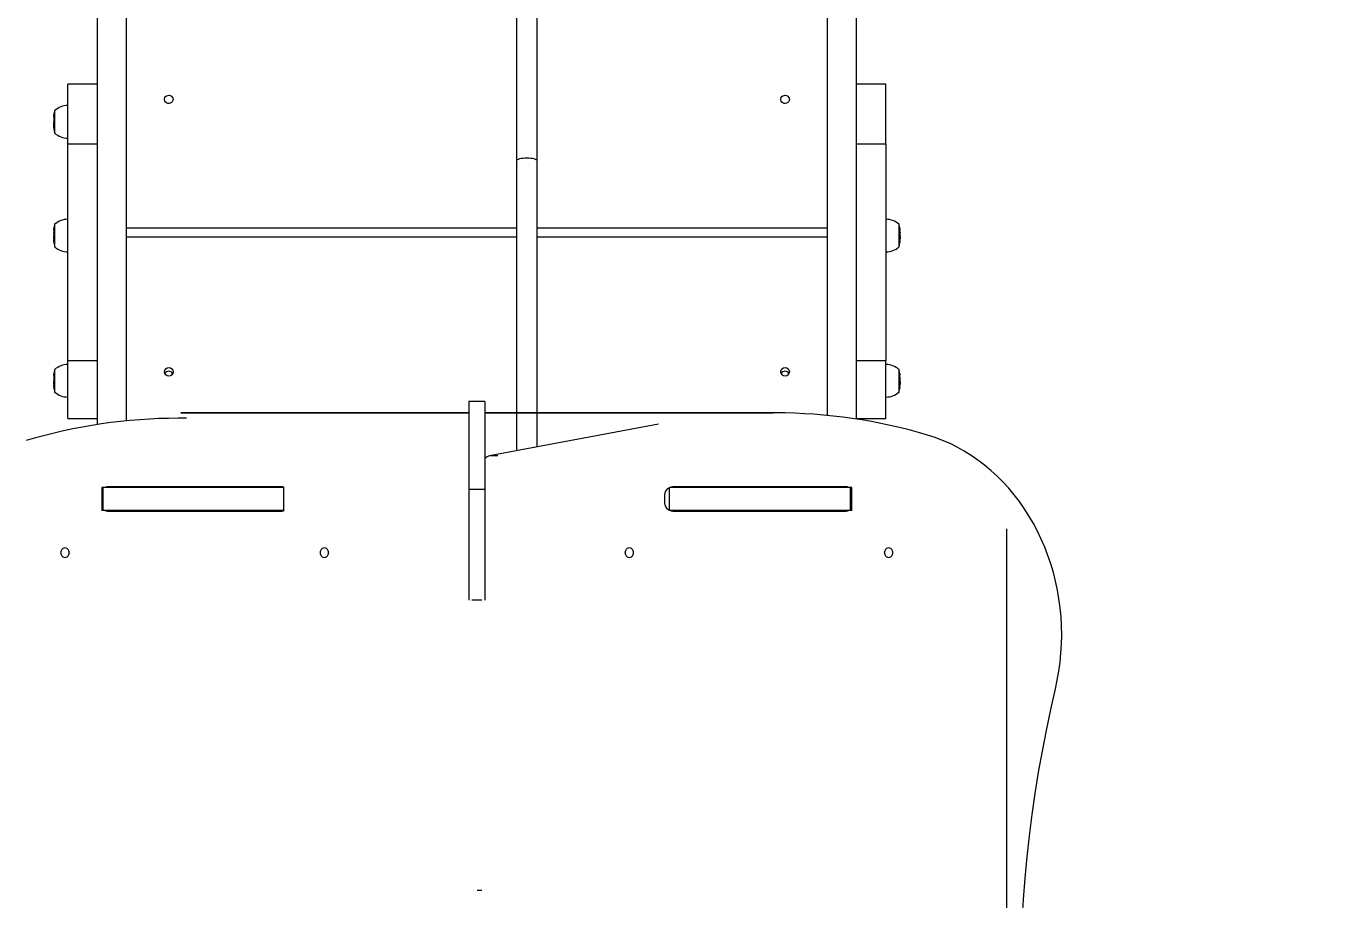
# Model space of a CAD drawing. Header units: millimetres. Extents: x -5010 to 6597, y -5069 to 5109.
# Drawn here: x 2486 to 3688, y 126 to 931 of the extents above; entities that cross this region are included whole.
import ezdxf

# ---------------------------------------------------------------- set-up
doc = ezdxf.new("R2010")
doc.units = ezdxf.units.MM
for name, color, linetype in [('DIKOM_ОБЪЕКТ', 7, 'Continuous'), ('DIKOM_РАЗМЕР_ЗОНА', 7, 'Continuous'), ('DIKOM_РАЗМЕР_ОБЪЕКТА', 7, 'Continuous')]:
    doc.layers.add(name, color=color, linetype=linetype)
doc.styles.add('style1', font='arial.ttf', dxfattribs={"width": 0.8})
doc.dimstyles.new('1-50', dxfattribs={"dimtxt": 300, "dimasz": 200, "dimexe": 100, "dimexo": 0, "dimgap": 100, "dimtad": 1, "dimtxsty": 'style1', "dimcen": 200, "dimclrd": 7, "dimclre": 7, "dimclrt": 7, "dimadec": 1, "dimazin": 2, "dimtfac": 1, "dimtmove": 0, "dimatfit": 2, "dimfxl": 0, "dimlwd": 25, "dimlwe": 18, "dimarcsym": 0})

# ---------------------------------------------------------------- blocks, each defined once
blk = doc.blocks.new('*D9')
at = {"layer": 'Defpoints', "color": 0, "transparency": 16777216}
for p in [(291.3, 3608.6), (3201.6, -2426.6), (4391.2, -2426.6)]:
    blk.add_point(p, dxfattribs=at)
at = {"layer": 'DIKOM_РАЗМЕР_ОБЪЕКТА', "color": 7, "lineweight": 18, "transparency": 16777216}
for p, q in [((291.3, 3608.6), (4491.2, 3608.6)), ((3201.6, -2426.6), (4491.2, -2426.6))]:
    blk.add_line(p, q, dxfattribs=at)
at = {"layer": 'DIKOM_РАЗМЕР_ОБЪЕКТА', "color": 7, "lineweight": 25, "transparency": 16777216}
blk.add_line((4391.2, 3408.6), (4391.2, -2226.6), dxfattribs=at)
at = {"layer": 'DIKOM_РАЗМЕР_ОБЪЕКТА', "color": 7, "transparency": 16777216}
for points in [[(4357.9, 3408.6), (4424.6, 3408.6), (4391.2, 3608.6)], [(4357.9, -2226.6), (4424.6, -2226.6), (4391.2, -2426.6)]]:
    blk.add_solid(points, dxfattribs=at)
at = {"layer": 'DIKOM_РАЗМЕР_ОБЪЕКТА', "color": 7, "transparency": 16777216, "insert": (4061.5, 287.3), "char_height": 300, "attachment_point": 5, "rotation": 90, "style": 'style1'}
blk.add_mtext('{\\H1.5x;6000}', dxfattribs=at)
blk = doc.blocks.new('*D10')
at = {"layer": 'Defpoints', "color": 0, "transparency": 16777216}
for p in [(3389.6, 467.8), (-3510.4, -215.5), (3389.6, -2964)]:
    blk.add_point(p, dxfattribs=at)
at = {"layer": 'DIKOM_РАЗМЕР_ОБЪЕКТА', "color": 7, "lineweight": 18, "transparency": 16777216}
for p, q in [((3389.6, 467.8), (3389.6, -3064)), ((-3510.4, -215.5), (-3510.4, -3064))]:
    blk.add_line(p, q, dxfattribs=at)
at = {"layer": 'DIKOM_РАЗМЕР_ОБЪЕКТА', "color": 7, "lineweight": 25, "transparency": 16777216}
blk.add_line((-3310.4, -2964), (3189.6, -2964), dxfattribs=at)
at = {"layer": 'DIKOM_РАЗМЕР_ОБЪЕКТА', "color": 7, "transparency": 16777216}
for points in [[(-3310.4, -2930.7), (-3310.4, -2997.4), (-3510.4, -2964)], [(3189.6, -2930.7), (3189.6, -2997.4), (3389.6, -2964)]]:
    blk.add_solid(points, dxfattribs=at)
at = {"layer": 'DIKOM_РАЗМЕР_ОБЪЕКТА', "color": 7, "transparency": 16777216, "insert": (-85, -2634.3), "char_height": 300, "attachment_point": 5, "style": 'style1'}
blk.add_mtext('{\\H1.5x;6900}', dxfattribs=at)
blk = doc.blocks.new('*D11')
at = {"layer": 'Defpoints', "color": 0, "transparency": 16777216}
for p in [(97.8, 5108.6), (2495.6, -4426.6), (6497.5, -4426.6)]:
    blk.add_point(p, dxfattribs=at)
at = {"layer": 'DIKOM_РАЗМЕР_ЗОНА', "color": 7, "lineweight": 18, "transparency": 16777216}
for p, q in [((97.8, 5108.6), (6597.5, 5108.6)), ((2495.6, -4426.6), (6597.5, -4426.6))]:
    blk.add_line(p, q, dxfattribs=at)
at = {"layer": 'DIKOM_РАЗМЕР_ЗОНА', "color": 7, "lineweight": 25, "transparency": 16777216}
blk.add_line((6497.5, 4908.6), (6497.5, -4226.6), dxfattribs=at)
at = {"layer": 'DIKOM_РАЗМЕР_ЗОНА', "color": 7, "transparency": 16777216}
for points in [[(6464.1, 4908.6), (6530.8, 4908.6), (6497.5, 5108.6)], [(6464.1, -4226.6), (6530.8, -4226.6), (6497.5, -4426.6)]]:
    blk.add_solid(points, dxfattribs=at)
at = {"layer": 'DIKOM_РАЗМЕР_ЗОНА', "color": 7, "transparency": 16777216, "insert": (6167.7, -51.5), "char_height": 300, "attachment_point": 5, "rotation": 90, "style": 'style1'}
blk.add_mtext('{\\H1.5x;9500}', dxfattribs=at)

msp = doc.modelspace()

# ---------------------------------------------------------------- linework, layer by layer
at = {"layer": 'DIKOM_ОБЪЕКТ', "color": 7, "linetype": 'Continuous', "lineweight": 15}
for p, q in [((2551.559, 1707.1), (2551.559, 563.856)), ((2578.559, 567.272), (2578.559, 1707.1)), ((3224.559, 1707.1), (3224.559, 572.229)), ((3251.559, 568.812), (3251.559, 1707.1)), ((2938.059, 1631.103), (2938.059, 806.881)), ((2957.059, 806.881), (2957.059, 1631.103)), ((2551.559, 877.615), (2524.559, 877.615)), ((2524.559, 822.432), (2524.559, 877.615)), ((3278.559, 877.615), (3251.559, 877.615)), ((3278.559, 822.432), (3278.559, 877.615)), ((2512.559, 832.006), (2512.559, 853.606)), ((2511.507, 844.256), (2511.507, 844.409)), ((2511.507, 844.275), (2511.507, 843.272)), ((2511.507, 843.108), (2511.507, 842.046)), ((2511.507, 842.046), (2511.507, 841.81)), ((2511.507, 841.713), (2511.507, 841.331)), ((2511.509, 842.653), (2511.508, 843.103)), ((2511.523, 845.454), (2511.544, 845.536)), ((2511.579, 846.354), (2511.555, 846.273)), ((2511.579, 846.728), (2511.605, 846.808)), ((2511.912, 849.921), (2511.901, 849.921)), ((2511.949, 850.323), (2511.978, 850.394)), ((2511.551, 839.418), (2511.551, 839.415)), ((2511.574, 838.961), (2511.569, 839.076)), ((2511.664, 837.96), (2511.662, 837.974)), ((2511.718, 837.361), (2511.664, 837.96)), ((2511.699, 837.746), (2511.746, 836.93)), ((2511.808, 836.369), (2511.931, 835.723)), ((2511.937, 835.53), (2511.87, 836.002)), ((2511.938, 835.52), (2511.937, 835.53)), ((2511.959, 835.53), (2511.937, 835.53)), ((2511.96, 835.52), (2511.938, 835.52)), ((2524.559, 822.432), (2551.559, 822.432)), ((2524.559, 622.627), (2524.559, 822.432)), ((3251.559, 822.432), (3278.559, 822.432)), ((3278.559, 822.432), (3278.559, 622.627)), ((2938.059, 806.881), (2938.059, 539.578)), ((2957.059, 543.151), (2957.059, 806.881)), ((2511.908, 745.158), (2511.901, 745.158)), ((2511.96, 745.542), (2511.978, 745.658)), ((2512.559, 727.18), (2512.559, 748.78)), ((3290.559, 748.78), (3290.559, 739.26)), ((3291.148, 745.629), (3291.159, 745.542)), ((3291.218, 745.13), (3291.224, 745.13)), ((3291.228, 745.085), (3291.224, 745.13)), ((2511.507, 739.406), (2511.507, 739.584)), ((2511.507, 739.434), (2511.507, 738.361)), ((2511.507, 738.374), (2511.507, 737.312)), ((2511.507, 737.312), (2511.507, 736.956)), ((2511.507, 736.956), (2511.507, 736.505)), ((2511.509, 737.962), (2511.508, 738.37)), ((2511.526, 740.644), (2511.544, 740.828)), ((2511.579, 741.641), (2511.558, 741.468)), ((2511.574, 734.166), (2511.571, 734.204)), ((2511.584, 741.926), (2511.605, 742.092)), ((2511.664, 733.26), (2511.662, 733.274)), ((2511.732, 732.368), (2511.664, 733.26)), ((2511.699, 733.084), (2511.754, 731.969)), ((2578.559, 744.985), (2938.059, 744.985)), ((2938.059, 736.439), (2578.559, 736.439)), ((2957.059, 744.985), (3224.559, 744.985)), ((3224.559, 736.439), (2957.059, 736.439)), ((3290.559, 739.26), (3290.559, 727.18)), ((3291.52, 742.064), (3291.533, 741.926)), ((3291.544, 734.137), (3291.544, 734.139)), ((3291.559, 741.468), (3291.546, 741.613)), ((3291.568, 734.59), (3291.568, 734.6)), ((3291.58, 740.8), (3291.592, 740.644)), ((3291.61, 738.004), (3291.611, 737.9)), ((3291.611, 738.51), (3291.611, 738.668)), ((3291.611, 737.033), (3291.611, 736.917)), ((3291.612, 738.677), (3291.612, 739.454)), ((3291.612, 737.176), (3291.612, 738.003)), ((3291.612, 737.023), (3291.612, 737.176)), ((3291.612, 736.505), (3291.612, 736.848)), ((2511.793, 731.62), (2511.931, 731.074)), ((2511.937, 730.84), (2511.851, 731.297)), ((2511.938, 730.831), (2511.937, 730.84)), ((2511.965, 730.84), (2511.937, 730.84)), ((2511.966, 730.831), (2511.938, 730.831)), ((3291.2, 730.733), (3291.302, 731.869)), ((3291.325, 731.754), (3291.247, 731.117)), ((3291.354, 732.325), (3291.43, 732.79)), ((3291.393, 732.385), (3291.365, 732.113)), ((2512.559, 593.338), (2512.559, 614.938)), ((2551.559, 622.627), (2524.559, 622.627)), ((2524.559, 569.329), (2524.559, 622.627)), ((3278.559, 622.627), (3251.559, 622.627)), ((3278.559, 569.329), (3278.559, 622.627)), ((3290.559, 614.938), (3290.559, 605.486)), ((2511.507, 605.562), (2511.507, 605.742)), ((2511.507, 605.591), (2511.507, 604.54)), ((2511.507, 604.54), (2511.507, 603.478)), ((2511.507, 603.478), (2511.507, 603.121)), ((2511.507, 603.121), (2511.507, 602.663)), ((2511.509, 604.132), (2511.508, 604.536)), ((2511.526, 606.804), (2511.544, 606.996)), ((2511.579, 607.808), (2511.559, 607.629)), ((2511.584, 608.087), (2511.605, 608.259)), ((2511.901, 611.32), (2511.892, 611.248)), ((2511.908, 611.32), (2511.901, 611.32)), ((2511.96, 611.707), (2511.978, 611.822)), ((3290.559, 605.486), (3290.559, 593.338)), ((3291.148, 611.792), (3291.158, 611.706)), ((3291.219, 611.29), (3291.224, 611.29)), ((3291.52, 608.229), (3291.533, 608.087)), ((3291.558, 607.629), (3291.546, 607.778)), ((3291.58, 606.967), (3291.591, 606.804)), ((3291.61, 604.17), (3291.611, 604.069)), ((3291.611, 604.678), (3291.611, 604.836)), ((3291.612, 604.845), (3291.612, 605.613)), ((3291.612, 603.342), (3291.612, 604.17)), ((3291.612, 603.174), (3291.612, 603.342)), ((3291.612, 602.663), (3291.612, 603.013)), ((2511.574, 600.328), (2511.571, 600.364)), ((2511.664, 599.43), (2511.662, 599.444)), ((2511.733, 598.509), (2511.664, 599.43)), ((2511.699, 599.258), (2511.754, 598.128)), ((2511.793, 597.78), (2511.931, 597.249)), ((2511.937, 597.012), (2511.849, 597.464)), ((2511.938, 597.003), (2511.937, 597.012)), ((2511.965, 597.012), (2511.937, 597.012)), ((2511.966, 597.003), (2511.938, 597.003)), ((3291.198, 596.869), (3291.302, 598.043)), ((3291.325, 597.921), (3291.245, 597.254)), ((3291.354, 598.498), (3291.431, 598.955)), ((3291.394, 598.55), (3291.365, 598.28)), ((3291.544, 600.293), (3291.544, 600.3)), ((3291.568, 600.751), (3291.568, 600.76)), ((2909.053, 585.027), (2894.053, 585.027)), ((2894.053, 585.027), (2894.053, 503.852)), ((2909.053, 585.027), (2909.053, 503.852)), ((2524.559, 569.329), (2551.559, 569.329)), ((2633.875, 569.62), (2626.375, 569.62)), ((2628.559, 574.555), (2894.053, 574.555)), ((2894.053, 574.553), (2628.559, 574.553)), ((2909.053, 574.555), (3174.559, 574.555)), ((3174.559, 574.553), (2909.053, 574.553)), ((3176.722, 574.579), (3169.222, 574.579)), ((3251.559, 569.329), (3278.559, 569.329)), ((3069.108, 564.221), (2913.33, 534.928)), ((2920.83, 534.928), (2913.33, 534.928)), ((2556.042, 505.755), (2556.042, 484.755)), ((2557.155, 505.755), (2556.042, 505.755)), ((2557.155, 484.755), (2557.155, 505.755)), ((2723.546, 505.755), (2557.155, 505.755)), ((2720.9, 506.505), (2561.984, 506.505)), ((2578.559, 505.755), (2578.559, 506.505)), ((2723.546, 484.755), (2723.546, 505.755)), ((3079.208, 484.755), (3079.208, 505.755)), ((3245.94, 505.755), (3079.208, 505.755)), ((3241.113, 506.505), (3082.198, 506.505)), ((3224.559, 506.505), (3224.559, 505.755)), ((3245.94, 484.755), (3245.94, 505.755)), ((3247.052, 505.755), (3245.94, 505.755)), ((3247.052, 484.755), (3247.052, 505.755)), ((2909.053, 503.852), (2894.053, 503.852)), ((2894.053, 503.852), (2894.053, 402.054)), ((2909.053, 503.852), (2909.053, 402.054)), ((3074.404, 497.505), (3074.404, 493.005)), ((2557.155, 484.755), (2556.042, 484.755)), ((2723.546, 484.755), (2557.155, 484.755)), ((2561.984, 484.005), (2720.9, 484.005)), ((2567.431, 484.323), (2567.431, 484.755)), ((3245.94, 484.755), (3079.208, 484.755)), ((3082.198, 484.005), (3241.113, 484.005)), ((3235.667, 484.755), (3235.667, 484.323)), ((3247.052, 484.755), (3245.94, 484.755)), ((2906.062, 402.054), (2897.034, 402.054)), ((2906.063, 134.285), (2901.97, 134.285))]:
    msp.add_line(p, q, dxfattribs=at)
at = {"layer": 'DIKOM_ОБЪЕКТ', "color": 7, "linetype": 'Continuous', "lineweight": 15, "flags": 128}
for points in [[(2621.559, 863.516), (2621.381, 862.398), (2620.864, 861.379), (2620.053, 860.55), (2619.021, 859.985), (2617.858, 859.733), (2616.669, 859.818), (2615.559, 860.231), (2614.627, 860.936), (2613.955, 861.87), (2613.604, 862.951), (2613.604, 864.081), (2613.955, 865.162), (2614.627, 866.096), (2615.559, 866.801), (2616.669, 867.214), (2617.858, 867.298), (2619.021, 867.047), (2620.053, 866.481), (2620.864, 865.652), (2621.381, 864.634), (2621.559, 863.516)], [(3189.559, 863.516), (3189.382, 862.398), (3188.864, 861.379), (3188.053, 860.55), (3187.021, 859.985), (3185.858, 859.733), (3184.669, 859.818), (3183.559, 860.231), (3182.627, 860.936), (3181.955, 861.87), (3181.604, 862.951), (3181.604, 864.081), (3181.955, 865.162), (3182.627, 866.096), (3183.559, 866.801), (3184.669, 867.214), (3185.858, 867.298), (3187.021, 867.047), (3188.053, 866.481), (3188.864, 865.652), (3189.382, 864.634), (3189.559, 863.516)], [(2947.559, 809.311), (2945.706, 809.264), (2943.924, 809.126), (2942.281, 808.902), (2940.842, 808.599), (2939.66, 808.231), (2938.782, 807.811), (2938.242, 807.355), (2938.059, 806.881)], [(2957.059, 806.881), (2956.877, 807.355), (2956.336, 807.811), (2955.458, 808.231), (2954.277, 808.599), (2952.837, 808.902), (2951.195, 809.126), (2949.413, 809.264), (2947.559, 809.311)], [(2511.759, 731.92), (2511.759, 731.92), (2511.759, 731.92), (2511.759, 731.92), (2511.759, 731.919), (2511.759, 731.919), (2511.759, 731.919), (2511.759, 731.918), (2511.759, 731.918)], [(3291.189, 730.571), (3291.192, 730.591), (3291.195, 730.611), (3291.198, 730.631), (3291.2, 730.651), (3291.203, 730.671), (3291.206, 730.691), (3291.209, 730.71), (3291.211, 730.73)], [(2511.761, 598.06), (2511.761, 598.06), (2511.761, 598.06), (2511.761, 598.06), (2511.761, 598.06), (2511.761, 598.059), (2511.761, 598.059), (2511.761, 598.059), (2511.761, 598.059)], [(3291.188, 596.724), (3291.191, 596.742), (3291.193, 596.76), (3291.196, 596.778), (3291.198, 596.795), (3291.201, 596.813), (3291.203, 596.831), (3291.206, 596.849), (3291.208, 596.867)], [(3434.827, 320.279), (3436.57, 328.393), (3438.003, 336.588), (3439.121, 344.848), (3439.924, 353.156), (3440.409, 361.498), (3440.577, 369.855), (3440.425, 378.214), (3439.956, 386.556), (3439.169, 394.866), (3438.066, 403.129), (3436.65, 411.327), (3434.922, 419.446), (3432.888, 427.469), (3430.549, 435.381), (3427.911, 443.166), (3424.979, 450.81), (3421.759, 458.298), (3418.256, 465.614), (3414.479, 472.746), (3410.433, 479.679), (3406.127, 486.4), (3401.569, 492.895), (3396.769, 499.153), (3391.734, 505.161), (3386.475, 510.907), (3381.003, 516.381), (3375.327, 521.571), (3369.46, 526.468), (3363.411, 531.062), (3357.193, 535.345), (3350.818, 539.307), (3344.298, 542.942), (3337.646, 546.242), (3330.875, 549.202), (3323.997, 551.814), (3317.027, 554.074)], [(2521.931, 450.155), (2520.857, 449.977), (2519.87, 449.456), (2519.051, 448.636), (2518.465, 447.583), (2518.159, 446.381), (2518.159, 445.129), (2518.465, 443.927), (2519.051, 442.873), (2519.87, 442.053), (2520.857, 441.533), (2521.931, 441.355), (2523.004, 441.533), (2523.991, 442.053), (2524.811, 442.873), (2525.397, 443.927), (2525.702, 445.129), (2525.702, 446.381), (2525.397, 447.583), (2524.811, 448.636), (2523.991, 449.456), (2523.004, 449.977), (2521.931, 450.155)], [(2760.954, 450.155), (2759.88, 449.977), (2758.893, 449.456), (2758.074, 448.636), (2757.488, 447.583), (2757.182, 446.381), (2757.182, 445.129), (2757.488, 443.927), (2758.074, 442.873), (2758.893, 442.053), (2759.88, 441.533), (2760.954, 441.355), (2762.027, 441.533), (2763.014, 442.053), (2763.834, 442.873), (2764.42, 443.927), (2764.725, 445.129), (2764.725, 446.381), (2764.42, 447.583), (2763.834, 448.636), (2763.014, 449.456), (2762.027, 449.977), (2760.954, 450.155)], [(3042.144, 441.355), (3043.218, 441.533), (3044.204, 442.053), (3045.024, 442.873), (3045.61, 443.927), (3045.916, 445.129), (3045.916, 446.381), (3045.61, 447.583), (3045.024, 448.636), (3044.204, 449.456), (3043.218, 449.977), (3042.144, 450.155), (3041.07, 449.977), (3040.084, 449.456), (3039.264, 448.636), (3038.678, 447.583), (3038.372, 446.381), (3038.372, 445.129), (3038.678, 443.927), (3039.264, 442.873), (3040.084, 442.053), (3041.07, 441.533), (3042.144, 441.355)], [(3281.167, 441.355), (3282.24, 441.533), (3283.227, 442.053), (3284.047, 442.873), (3284.633, 443.927), (3284.939, 445.129), (3284.939, 446.381), (3284.633, 447.583), (3284.047, 448.636), (3283.227, 449.456), (3282.24, 449.977), (3281.167, 450.155), (3280.093, 449.977), (3279.107, 449.456), (3278.287, 448.636), (3277.701, 447.583), (3277.395, 446.381), (3277.395, 445.129), (3277.701, 443.927), (3278.287, 442.873), (3279.107, 442.053), (3280.093, 441.533), (3281.167, 441.355)], [(3404.056, 106.316), (3405.306, 126.013), (3406.867, 145.682), (3408.74, 165.313), (3410.923, 184.902), (3413.417, 204.442), (3416.219, 223.926), (3419.329, 243.347), (3422.746, 262.7), (3426.469, 281.977), (3430.496, 301.172), (3434.827, 320.279)]]:
    msp.add_lwpolyline(points, dxfattribs=at)
at = {"layer": 'DIKOM_ОБЪЕКТ', "color": 7, "linetype": 'Continuous', "lineweight": 15}
for centre in [(2617.581, 612.43), (3185.581, 612.43)]:
    msp.add_circle(centre, 3.978, dxfattribs=at)
for centre, radius, start, end in [((2553.342, 844.28), 41.836, 167.120378, 171.692488), ((2524.719, 839.129), 18.677, 90.490933, 130.621157), ((2553.342, 841.331), 41.836, 180, 182.611514), ((2553.342, 844.28), 41.836, 177.271398, 178.392102), ((2553.342, 844.28), 41.836, 175.73088, 176.64785), ((2553.342, 844.28), 41.836, 172.322829, 175.088314), ((2553.342, 841.331), 41.836, 183.188911, 184.077463), ((2553.342, 841.331), 41.836, 184.703001, 185.447943), ((2553.342, 841.331), 41.836, 186.039969, 186.814617), ((2553.342, 841.331), 41.836, 187.323229, 188.093593), ((2553.342, 841.331), 41.836, 188.723926, 192.879622), ((2524.719, 846.482), 18.677, 229.378843, 269.509067), ((2553.342, 739.454), 41.836, 172.26399, 174.966994), ((2553.342, 739.454), 41.836, 167.120378, 171.629396), ((2524.719, 734.303), 18.677, 90.490933, 130.621157), ((3278.399, 734.303), 18.677, 49.378843, 89.509067), ((3249.776, 739.454), 41.836, 8.371255, 12.879622), ((3249.776, 739.454), 41.836, 5.14568, 7.737397), ((2553.342, 736.505), 41.836, 180, 182.551328), ((2553.342, 739.454), 41.836, 177.242532, 178.370309), ((2553.342, 736.505), 41.836, 183.150527, 184.114353), ((2553.342, 739.454), 41.836, 175.620636, 176.615155), ((3249.776, 739.454), 41.836, 3.385255, 4.503725), ((3249.776, 736.505), 41.836, 355.886932, 356.757877), ((3249.776, 739.454), 41.836, 1.627388, 2.756886), ((3249.776, 736.505), 41.836, 357.510214, 0), ((3249.776, 739.454), 41.836, 0, 1.000371), ((2553.342, 736.505), 41.836, 184.743832, 185.678508), ((2553.342, 736.505), 41.836, 186.294357, 186.652073), ((2553.342, 736.505), 41.836, 187.155172, 188.155064), ((2553.342, 736.505), 41.836, 188.788989, 192.879622), ((2524.719, 741.656), 18.677, 229.378843, 269.509067), ((3278.399, 741.656), 18.677, 270.490933, 310.621157), ((3249.776, 736.505), 41.836, 347.120378, 351.21108), ((3249.776, 736.505), 41.836, 352.597457, 354.346974), ((3249.776, 736.505), 41.836, 354.905269, 355.257971), ((2553.342, 605.613), 41.836, 167.120378, 171.621311), ((2524.719, 600.461), 18.677, 90.490933, 130.621157), ((2617.559, 608.993), 4.011, 25.734066, 154.265934), ((3185.559, 608.993), 4.011, 25.735117, 154.264883), ((3278.399, 600.461), 18.677, 49.378843, 89.509067), ((3249.776, 605.613), 41.836, 8.379308, 12.879622), ((2553.342, 602.663), 41.836, 180, 182.545839), ((2553.342, 605.613), 41.836, 177.238822, 178.36749), ((2553.342, 605.613), 41.836, 175.605044, 176.610957), ((2553.342, 605.613), 41.836, 172.256434, 174.956057), ((3249.776, 605.613), 41.836, 5.177343, 8.039077), ((3249.776, 605.613), 41.836, 3.389437, 4.516458), ((3249.776, 605.613), 41.836, 1.630205, 2.760579), ((3249.776, 602.663), 41.836, 357.393763, 357.580507), ((3249.776, 602.663), 41.836, 357.580507, 0), ((3249.776, 605.613), 41.836, 0, 1.002699), ((2553.342, 602.663), 41.836, 183.14845, 184.119101), ((2553.342, 602.663), 41.836, 184.749082, 185.701268), ((2553.342, 602.663), 41.836, 186.319073, 186.640781), ((2553.342, 602.663), 41.836, 187.142968, 188.162968), ((2553.342, 602.663), 41.836, 188.797365, 192.879622), ((2524.719, 607.815), 18.677, 229.378843, 269.509067), ((3278.399, 607.815), 18.677, 270.490933, 310.621157), ((3249.776, 602.663), 41.836, 347.120378, 351.202668), ((3249.776, 602.663), 41.836, 352.568337, 354.35679), ((3249.776, 602.663), 41.836, 354.914198, 355.252758), ((3249.776, 602.663), 41.836, 355.882166, 356.757586), ((2626.693, 77.18), 492.44, 90.036905, 106.592459), ((3176.474, 82.612), 491.968, 73.39952, 89.971041), ((2914.959, 526.799), 8.29, 101.326866, 135.422675), ((2562.013, 499.542), 6.963, 90.235827, 116.838764), ((2569.513, 499.541), 6.964, 90.235671, 116.836925), ((2720.871, 499.542), 6.963, 63.161236, 89.764173), ((3082.847, 498.067), 8.462, 94.401529, 183.812335), ((3233.585, 499.542), 6.963, 63.161236, 89.764173), ((3241.087, 499.553), 6.952, 63.139994, 89.785415), ((3082.847, 492.442), 8.462, 176.187665, 265.598471), ((2562.013, 490.968), 6.963, 243.161236, 269.764173), ((2569.512, 490.966), 6.961, 243.156811, 269.769558), ((2720.871, 490.968), 6.963, 270.235827, 296.838764), ((3233.585, 490.968), 6.963, 270.235827, 296.838764), ((3241.087, 490.957), 6.952, 270.214585, 296.860006), ((2530.636, 445.755), 5.017, 171.043291, 188.956709), ((2769.714, 445.755), 5.071, 171.13951, 188.86049), ((3033.357, 445.755), 5.094, 351.296629, 8.703371), ((3033.386, 445.755), 5.069, 351.137208, 8.862792), ((3272.408, 445.755), 5.069, 351.137208, 8.862792)]:
    msp.add_arc(centre, radius, start, end, dxfattribs=at)
for points, knots in [([(2511.513, 845.004), (2511.509, 844.492), (2511.505, 843.921), (2511.509, 843.351), (2511.509, 843.292)], [0, 0, 0, 0, 0.89689668, 1, 1, 1, 1]), ([(2511.507, 842.06), (2511.508, 841.955), (2511.508, 841.747), (2511.518, 841.257), (2511.527, 840.902), (2511.531, 840.722)], [0, 0, 0, 0, 0.33551179, 0.66313055, 1, 1, 1, 1]), ([(2511.523, 840.698), (2511.52, 840.85), (2511.514, 841.131), (2511.508, 841.482), (2511.506, 841.728), (2511.507, 841.795), (2511.508, 841.827)], [0, 0, 0, 0, 0.28688769, 0.52903711, 0.77119019, 1, 1, 1, 1]), ([(2511.509, 843.292), (2511.509, 843.186), (2511.509, 842.973), (2511.509, 842.76), (2511.509, 842.653)], [0, 0, 0, 0, 0.49990648, 1, 1, 1, 1]), ([(2511.53, 845.082), (2511.525, 845.069), (2511.515, 845.043), (2511.514, 845.017), (2511.513, 845.004)], [0, 0, 0, 0, 0.49848737, 1, 1, 1, 1]), ([(2511.544, 845.536), (2511.541, 845.463), (2511.536, 845.312), (2511.532, 845.16), (2511.53, 845.082)], [0, 0, 0, 0, 0.48369307, 1, 1, 1, 1]), ([(2511.605, 846.808), (2511.601, 846.735), (2511.591, 846.584), (2511.583, 846.433), (2511.579, 846.354)], [0, 0, 0, 0, 0.47611701, 1, 1, 1, 1]), ([(2511.818, 849.181), (2511.795, 848.98), (2511.757, 848.646), (2511.708, 848.193), (2511.67, 847.839), (2511.64, 847.571), (2511.626, 847.436), (2511.624, 847.415), (2511.624, 847.407)], [0, 0, 0, 0, 0.2166837, 0.35881845, 0.50098116, 0.68799323, 0.88069939, 1, 1, 1, 1]), ([(2511.661, 847.862), (2511.661, 847.86), (2511.659, 847.853), (2511.66, 847.858), (2511.66, 847.862)], [0, 0, 0, 0, 0.17101404, 1, 1, 1, 1]), ([(2511.66, 847.862), (2511.662, 847.879), (2511.665, 847.906), (2511.686, 848.098), (2511.71, 848.315), (2511.742, 848.607), (2511.775, 848.902), (2511.797, 849.096), (2511.806, 849.169)], [0, 0, 0, 0, 0.27869965, 0.44667436, 0.58320167, 0.72049089, 0.89553868, 1, 1, 1, 1]), ([(2511.806, 849.169), (2511.82, 849.292), (2511.85, 849.543), (2511.884, 849.793), (2511.901, 849.921)], [0, 0, 0, 0, 0.48839069, 1, 1, 1, 1]), ([(2511.978, 850.394), (2511.949, 850.188), (2511.891, 849.784), (2511.842, 849.379), (2511.818, 849.181)], [0, 0, 0, 0, 0.51225356, 1, 1, 1, 1]), ([(2511.551, 839.415), (2511.551, 839.438), (2511.552, 839.477), (2511.547, 839.731), (2511.539, 840.048), (2511.531, 840.391), (2511.525, 840.612), (2511.523, 840.698)], [0, 0, 0, 0, 0.30185103, 0.49139788, 0.68108596, 0.87645145, 1, 1, 1, 1]), ([(2511.531, 840.722), (2511.537, 840.513), (2511.547, 840.129), (2511.561, 839.628), (2511.57, 839.255), (2511.575, 839.018), (2511.575, 838.98), (2511.574, 838.961)], [0, 0, 0, 0, 0.22528199, 0.4129392, 0.6000788, 0.80007367, 1, 1, 1, 1]), ([(2511.634, 838.289), (2511.623, 838.316), (2511.6, 838.371), (2511.627, 838.426), (2511.641, 838.453)], [0, 0, 0, 0, 0.5000799, 1, 1, 1, 1]), ([(2511.641, 838.453), (2511.65, 838.332), (2511.668, 838.096), (2511.689, 837.861), (2511.699, 837.746)], [0, 0, 0, 0, 0.51310035, 1, 1, 1, 1]), ([(2511.948, 835.383), (2511.936, 835.406), (2511.912, 835.452), (2511.929, 835.497), (2511.938, 835.52)], [0, 0, 0, 0, 0.50017781, 1, 1, 1, 1]), ([(2511.931, 835.723), (2511.944, 835.627), (2511.974, 835.417), (2512.006, 835.207), (2512.023, 835.093)], [0, 0, 0, 0, 0.45606041, 1, 1, 1, 1]), ([(2512.023, 835.093), (2512.004, 835.066), (2511.979, 835.031), (2511.993, 834.996), (2511.996, 834.988)], [0, 0, 0, 0, 0.78282071, 1, 1, 1, 1]), ([(2511.806, 744.41), (2511.82, 744.532), (2511.85, 744.781), (2511.884, 745.03), (2511.901, 745.158)], [0, 0, 0, 0, 0.48840514, 1, 1, 1, 1]), ([(2511.978, 745.658), (2511.949, 745.452), (2511.891, 745.051), (2511.842, 744.648), (2511.818, 744.452)], [0, 0, 0, 0, 0.51229661, 1, 1, 1, 1]), ([(3291.315, 744.371), (3291.29, 744.577), (3291.239, 744.997), (3291.179, 745.416), (3291.148, 745.629)], [0, 0, 0, 0, 0.48944691, 1, 1, 1, 1]), ([(3291.224, 745.13), (3291.241, 745), (3291.275, 744.746), (3291.305, 744.492), (3291.32, 744.367)], [0, 0, 0, 0, 0.5102177, 1, 1, 1, 1]), ([(2511.513, 740.178), (2511.509, 739.706), (2511.505, 739.179), (2511.509, 738.652), (2511.509, 738.598)], [0, 0, 0, 0, 0.89690014, 1, 1, 1, 1]), ([(2511.507, 737.317), (2511.508, 737.225), (2511.509, 737.041), (2511.518, 736.575), (2511.527, 736.224), (2511.531, 736.046)], [0, 0, 0, 0, 0.32990573, 0.66028283, 1, 1, 1, 1]), ([(2511.523, 735.992), (2511.52, 736.143), (2511.514, 736.42), (2511.508, 736.755), (2511.506, 736.978), (2511.507, 737.028), (2511.508, 737.052)], [0, 0, 0, 0, 0.28687348, 0.52901311, 0.77119295, 1, 1, 1, 1]), ([(2511.509, 738.598), (2511.509, 738.492), (2511.509, 738.28), (2511.509, 738.068), (2511.509, 737.962)], [0, 0, 0, 0, 0.49981233, 1, 1, 1, 1]), ([(2511.53, 740.377), (2511.525, 740.344), (2511.515, 740.278), (2511.514, 740.211), (2511.513, 740.178)], [0, 0, 0, 0, 0.49848539, 1, 1, 1, 1]), ([(2511.551, 734.617), (2511.551, 734.656), (2511.552, 734.718), (2511.547, 735.002), (2511.539, 735.336), (2511.531, 735.686), (2511.525, 735.907), (2511.523, 735.992)], [0, 0, 0, 0, 0.30185843, 0.49141466, 0.68109452, 0.87641702, 1, 1, 1, 1]), ([(2511.544, 740.828), (2511.541, 740.755), (2511.536, 740.605), (2511.532, 740.455), (2511.53, 740.377)], [0, 0, 0, 0, 0.48366308, 1, 1, 1, 1]), ([(2511.531, 736.046), (2511.537, 735.836), (2511.547, 735.453), (2511.561, 734.934), (2511.57, 734.535), (2511.575, 734.262), (2511.575, 734.198), (2511.574, 734.166)], [0, 0, 0, 0, 0.22528033, 0.41291933, 0.60007176, 0.8000749, 1, 1, 1, 1]), ([(2511.549, 734.641), (2511.549, 734.625), (2511.551, 734.584), (2511.551, 734.605), (2511.551, 734.617)], [0, 0, 0, 0, 0.37565854, 1, 1, 1, 1]), ([(2511.605, 742.092), (2511.601, 742.02), (2511.591, 741.87), (2511.583, 741.719), (2511.579, 741.641)], [0, 0, 0, 0, 0.476041, 1, 1, 1, 1]), ([(2511.62, 733.503), (2511.617, 733.529), (2511.604, 733.623), (2511.625, 733.718), (2511.641, 733.787)], [0, 0, 0, 0, 0.27069096, 1, 1, 1, 1]), ([(2511.818, 744.452), (2511.795, 744.251), (2511.757, 743.92), (2511.708, 743.457), (2511.67, 743.087), (2511.641, 742.797), (2511.633, 742.697), (2511.629, 742.651)], [0, 0, 0, 0, 0.25481722, 0.42198915, 0.58917413, 0.80911127, 1, 1, 1, 1]), ([(2511.641, 733.787), (2511.65, 733.667), (2511.668, 733.433), (2511.689, 733.198), (2511.699, 733.084)], [0, 0, 0, 0, 0.51305217, 1, 1, 1, 1]), ([(2511.66, 743.016), (2511.662, 743.047), (2511.665, 743.097), (2511.686, 743.315), (2511.71, 743.548), (2511.742, 743.849), (2511.775, 744.144), (2511.797, 744.338), (2511.806, 744.41)], [0, 0, 0, 0, 0.27870006, 0.44668089, 0.5832043, 0.7204916, 0.89555878, 1, 1, 1, 1]), ([(3291.481, 742.74), (3291.48, 742.758), (3291.478, 742.811), (3291.456, 743.036), (3291.423, 743.369), (3291.376, 743.831), (3291.337, 744.174), (3291.315, 744.371)], [0, 0, 0, 0, 0.10306314, 0.31761841, 0.4938887, 0.71010522, 1, 1, 1, 1]), ([(3291.32, 744.367), (3291.338, 744.211), (3291.367, 743.957), (3291.403, 743.612), (3291.431, 743.34), (3291.451, 743.128), (3291.454, 743.07), (3291.455, 743.039)], [0, 0, 0, 0, 0.25210567, 0.40955921, 0.56731854, 0.77205604, 1, 1, 1, 1]), ([(3291.449, 733.308), (3291.455, 733.38), (3291.467, 733.53), (3291.479, 733.681), (3291.485, 733.759)], [0, 0, 0, 0, 0.47738046, 1, 1, 1, 1]), ([(3291.464, 733.045), (3291.467, 733.074), (3291.478, 733.162), (3291.46, 733.249), (3291.449, 733.308)], [0, 0, 0, 0, 0.32904701, 1, 1, 1, 1]), ([(3291.485, 733.759), (3291.498, 733.69), (3291.516, 733.605), (3291.502, 733.519), (3291.499, 733.503)], [0, 0, 0, 0, 0.80913937, 1, 1, 1, 1]), ([(3291.546, 741.613), (3291.541, 741.691), (3291.533, 741.842), (3291.524, 741.992), (3291.52, 742.064)], [0, 0, 0, 0, 0.52436861, 1, 1, 1, 1]), ([(3291.544, 734.139), (3291.545, 734.197), (3291.546, 734.292), (3291.557, 734.724), (3291.571, 735.199), (3291.583, 735.656), (3291.59, 735.925), (3291.593, 736.018)], [0, 0, 0, 0, 0.30329055, 0.504229, 0.70522127, 0.89816157, 1, 1, 1, 1]), ([(3291.599, 735.974), (3291.595, 735.794), (3291.587, 735.486), (3291.578, 735.096), (3291.571, 734.811), (3291.568, 734.649), (3291.568, 734.608), (3291.568, 734.59)], [0, 0, 0, 0, 0.25611946, 0.43706345, 0.61780749, 0.84349226, 1, 1, 1, 1]), ([(3291.593, 740.349), (3291.591, 740.426), (3291.587, 740.577), (3291.582, 740.727), (3291.58, 740.8)], [0, 0, 0, 0, 0.51581059, 1, 1, 1, 1]), ([(3291.605, 740.203), (3291.604, 740.228), (3291.602, 740.276), (3291.596, 740.325), (3291.593, 740.349)], [0, 0, 0, 0, 0.50206111, 1, 1, 1, 1]), ([(3291.593, 736.018), (3291.598, 736.246), (3291.606, 736.643), (3291.612, 737.035), (3291.611, 737.156), (3291.611, 737.192)], [0, 0, 0, 0, 0.48975889, 0.85007563, 1, 1, 1, 1]), ([(3291.611, 736.994), (3291.612, 736.944), (3291.613, 736.843), (3291.61, 736.549), (3291.605, 736.241), (3291.6, 736.046), (3291.599, 735.974)], [0, 0, 0, 0, 0.28965812, 0.58021859, 0.84604726, 1, 1, 1, 1]), ([(3291.611, 737.9), (3291.612, 737.99), (3291.612, 738.092), (3291.612, 738.295), (3291.612, 738.408), (3291.611, 738.51)], [0, 0, 0, 0, 0.44345579, 0.50000001, 1, 1, 1, 1]), ([(2511.788, 731.66), (2511.789, 731.657), (2511.79, 731.644), (2511.792, 731.63), (2511.793, 731.62)], [0, 0, 0, 0, 0.23464121, 1, 1, 1, 1]), ([(2511.935, 730.573), (2511.93, 730.601), (2511.914, 730.687), (2511.928, 730.773), (2511.938, 730.831)], [0, 0, 0, 0, 0.32706371, 1, 1, 1, 1]), ([(2511.931, 731.074), (2511.944, 730.978), (2511.974, 730.769), (2512.006, 730.561), (2512.023, 730.447)], [0, 0, 0, 0, 0.45604086, 1, 1, 1, 1]), ([(2512.023, 730.447), (2512.006, 730.378), (2511.977, 730.268), (2511.997, 730.157), (2512.005, 730.115)], [0, 0, 0, 0, 0.62497356, 1, 1, 1, 1]), ([(3291.103, 730.419), (3291.116, 730.504), (3291.139, 730.654), (3291.161, 730.805), (3291.171, 730.871)], [0, 0, 0, 0, 0.56307506, 1, 1, 1, 1]), ([(3291.114, 730.115), (3291.12, 730.147), (3291.141, 730.249), (3291.119, 730.35), (3291.103, 730.419)], [0, 0, 0, 0, 0.31805211, 1, 1, 1, 1]), ([(3291.171, 730.871), (3291.183, 730.813), (3291.205, 730.714), (3291.191, 730.614), (3291.185, 730.573)], [0, 0, 0, 0, 0.58328546, 1, 1, 1, 1]), ([(3291.302, 731.869), (3291.311, 731.945), (3291.329, 732.097), (3291.346, 732.249), (3291.354, 732.325)], [0, 0, 0, 0, 0.50178922, 1, 1, 1, 1]), ([(3291.338, 732.007), (3291.336, 731.965), (3291.334, 731.903), (3291.33, 731.818), (3291.327, 731.776), (3291.325, 731.754)], [0, 0, 0, 0, 0.49989788, 0.74994073, 1, 1, 1, 1]), ([(3291.339, 732.016), (3291.339, 732.014), (3291.339, 732.011), (3291.338, 732.008), (3291.338, 732.007)], [0, 0, 0, 0, 0.5383987, 1, 1, 1, 1]), ([(3291.365, 732.113), (3291.361, 732.095), (3291.355, 732.068), (3291.346, 732.034), (3291.341, 732.022), (3291.339, 732.016)], [0, 0, 0, 0, 0.49971494, 0.74973644, 1, 1, 1, 1]), ([(2511.513, 606.336), (2511.509, 605.867), (2511.505, 605.344), (2511.509, 604.821), (2511.509, 604.767)], [0, 0, 0, 0, 0.89690571, 1, 1, 1, 1]), ([(2511.507, 603.483), (2511.508, 603.392), (2511.509, 603.21), (2511.518, 602.746), (2511.527, 602.395), (2511.531, 602.218)], [0, 0, 0, 0, 0.32928034, 0.65996525, 1, 1, 1, 1]), ([(2511.523, 602.162), (2511.52, 602.312), (2511.514, 602.589), (2511.508, 602.922), (2511.506, 603.144), (2511.507, 603.192), (2511.508, 603.215)], [0, 0, 0, 0, 0.28688145, 0.52901345, 0.77119125, 1, 1, 1, 1]), ([(2511.509, 604.767), (2511.509, 604.661), (2511.509, 604.45), (2511.509, 604.238), (2511.509, 604.132)], [0, 0, 0, 0, 0.49990475, 1, 1, 1, 1]), ([(2511.53, 606.545), (2511.525, 606.51), (2511.515, 606.441), (2511.514, 606.371), (2511.513, 606.336)], [0, 0, 0, 0, 0.49849206, 1, 1, 1, 1]), ([(2511.551, 600.779), (2511.551, 600.819), (2511.552, 600.883), (2511.547, 601.169), (2511.539, 601.505), (2511.531, 601.855), (2511.525, 602.076), (2511.523, 602.162)], [0, 0, 0, 0, 0.30184959, 0.49139888, 0.68107622, 0.87642052, 1, 1, 1, 1]), ([(2511.544, 606.996), (2511.541, 606.923), (2511.536, 606.773), (2511.532, 606.623), (2511.53, 606.545)], [0, 0, 0, 0, 0.48377979, 1, 1, 1, 1]), ([(2511.531, 602.218), (2511.537, 602.008), (2511.547, 601.625), (2511.561, 601.105), (2511.57, 600.703), (2511.575, 600.428), (2511.575, 600.361), (2511.574, 600.328)], [0, 0, 0, 0, 0.22528296, 0.41293641, 0.60008447, 0.80007491, 1, 1, 1, 1]), ([(2511.605, 608.259), (2511.601, 608.187), (2511.591, 608.037), (2511.583, 607.887), (2511.579, 607.808)], [0, 0, 0, 0, 0.47609103, 1, 1, 1, 1]), ([(2511.818, 610.617), (2511.795, 610.417), (2511.757, 610.085), (2511.708, 609.622), (2511.67, 609.251), (2511.642, 608.964), (2511.634, 608.865), (2511.63, 608.82)], [0, 0, 0, 0, 0.25824225, 0.42766202, 0.59707743, 0.81997605, 1, 1, 1, 1]), ([(2511.66, 609.171), (2511.662, 609.204), (2511.665, 609.256), (2511.686, 609.476), (2511.71, 609.71), (2511.742, 610.012), (2511.775, 610.307), (2511.797, 610.5), (2511.806, 610.573)], [0, 0, 0, 0, 0.27870417, 0.44668057, 0.58320017, 0.72049169, 0.89555068, 1, 1, 1, 1]), ([(2511.806, 610.573), (2511.82, 610.694), (2511.85, 610.944), (2511.884, 611.192), (2511.901, 611.32)], [0, 0, 0, 0, 0.48839426, 1, 1, 1, 1]), ([(2511.978, 611.822), (2511.949, 611.616), (2511.891, 611.215), (2511.842, 610.813), (2511.818, 610.617)], [0, 0, 0, 0, 0.51230689, 1, 1, 1, 1]), ([(3291.315, 610.535), (3291.29, 610.74), (3291.239, 611.16), (3291.179, 611.579), (3291.148, 611.792)], [0, 0, 0, 0, 0.4894638, 1, 1, 1, 1]), ([(3291.224, 611.29), (3291.241, 611.161), (3291.275, 610.907), (3291.305, 610.653), (3291.32, 610.528)], [0, 0, 0, 0, 0.51026191, 1, 1, 1, 1]), ([(3291.481, 608.908), (3291.48, 608.923), (3291.477, 608.977), (3291.456, 609.198), (3291.423, 609.532), (3291.376, 609.994), (3291.337, 610.338), (3291.315, 610.535)], [0, 0, 0, 0, 0.08916516, 0.30707106, 0.48606741, 0.70561839, 1, 1, 1, 1]), ([(3291.32, 610.528), (3291.338, 610.372), (3291.367, 610.119), (3291.403, 609.772), (3291.431, 609.501), (3291.45, 609.299), (3291.453, 609.243), (3291.454, 609.217)], [0, 0, 0, 0, 0.26313542, 0.4274699, 0.59212152, 0.80582235, 1, 1, 1, 1]), ([(3291.546, 607.778), (3291.541, 607.857), (3291.533, 608.008), (3291.524, 608.158), (3291.52, 608.229)], [0, 0, 0, 0, 0.52432081, 1, 1, 1, 1]), ([(3291.544, 600.3), (3291.545, 600.359), (3291.546, 600.457), (3291.557, 600.892), (3291.571, 601.369), (3291.583, 601.827), (3291.59, 602.095), (3291.593, 602.188)], [0, 0, 0, 0, 0.30328568, 0.50421728, 0.70521393, 0.89817239, 1, 1, 1, 1]), ([(3291.599, 602.142), (3291.595, 601.962), (3291.587, 601.654), (3291.578, 601.263), (3291.571, 600.976), (3291.568, 600.812), (3291.568, 600.768), (3291.568, 600.751)], [0, 0, 0, 0, 0.25609022, 0.4370405, 0.61779566, 0.84349442, 1, 1, 1, 1]), ([(3291.593, 606.516), (3291.591, 606.593), (3291.587, 606.743), (3291.582, 606.894), (3291.58, 606.967)], [0, 0, 0, 0, 0.51588832, 1, 1, 1, 1]), ([(3291.605, 606.362), (3291.604, 606.388), (3291.602, 606.439), (3291.596, 606.49), (3291.593, 606.516)], [0, 0, 0, 0, 0.5020475, 1, 1, 1, 1]), ([(3291.593, 602.188), (3291.598, 602.416), (3291.606, 602.813), (3291.612, 603.202), (3291.611, 603.323), (3291.611, 603.358)], [0, 0, 0, 0, 0.48971549, 0.85004149, 1, 1, 1, 1]), ([(3291.611, 603.156), (3291.612, 603.107), (3291.613, 603.008), (3291.61, 602.716), (3291.605, 602.408), (3291.6, 602.213), (3291.599, 602.142)], [0, 0, 0, 0, 0.28962804, 0.58018744, 0.84603211, 1, 1, 1, 1]), ([(3291.611, 604.069), (3291.612, 604.159), (3291.612, 604.26), (3291.612, 604.463), (3291.612, 604.576), (3291.611, 604.678)], [0, 0, 0, 0, 0.44346596, 0.50004895, 1, 1, 1, 1]), ([(2511.548, 600.803), (2511.549, 600.786), (2511.551, 600.744), (2511.551, 600.766), (2511.551, 600.779)], [0, 0, 0, 0, 0.40019303, 1, 1, 1, 1]), ([(2511.621, 599.658), (2511.617, 599.686), (2511.604, 599.787), (2511.625, 599.888), (2511.641, 599.961)], [0, 0, 0, 0, 0.27918931, 1, 1, 1, 1]), ([(2511.641, 599.961), (2511.65, 599.84), (2511.668, 599.606), (2511.689, 599.372), (2511.699, 599.258)], [0, 0, 0, 0, 0.5131053, 1, 1, 1, 1]), ([(2511.787, 597.827), (2511.788, 597.821), (2511.79, 597.805), (2511.792, 597.79), (2511.793, 597.78)], [0, 0, 0, 0, 0.36732944, 1, 1, 1, 1]), ([(2511.935, 596.726), (2511.93, 596.757), (2511.914, 596.85), (2511.928, 596.942), (2511.938, 597.003)], [0, 0, 0, 0, 0.34127958, 1, 1, 1, 1]), ([(2511.931, 597.249), (2511.944, 597.154), (2511.974, 596.945), (2512.006, 596.737), (2512.023, 596.623)], [0, 0, 0, 0, 0.45600539, 1, 1, 1, 1]), ([(2512.023, 596.623), (2512.006, 596.551), (2511.977, 596.432), (2511.998, 596.313), (2512.006, 596.267)], [0, 0, 0, 0, 0.6140461, 1, 1, 1, 1]), ([(3291.103, 596.594), (3291.116, 596.678), (3291.139, 596.829), (3291.161, 596.979), (3291.171, 597.045)], [0, 0, 0, 0, 0.56311862, 1, 1, 1, 1]), ([(3291.112, 596.267), (3291.12, 596.303), (3291.142, 596.412), (3291.119, 596.521), (3291.103, 596.594)], [0, 0, 0, 0, 0.33103171, 1, 1, 1, 1]), ([(3291.171, 597.045), (3291.183, 596.984), (3291.205, 596.878), (3291.191, 596.771), (3291.184, 596.726)], [0, 0, 0, 0, 0.57259751, 1, 1, 1, 1]), ([(3291.302, 598.043), (3291.311, 598.119), (3291.329, 598.27), (3291.346, 598.422), (3291.354, 598.498)], [0, 0, 0, 0, 0.50179073, 1, 1, 1, 1]), ([(3291.338, 598.177), (3291.336, 598.135), (3291.334, 598.072), (3291.33, 597.986), (3291.327, 597.942), (3291.325, 597.921)], [0, 0, 0, 0, 0.49997064, 0.74996401, 1, 1, 1, 1]), ([(3291.339, 598.186), (3291.339, 598.184), (3291.339, 598.181), (3291.338, 598.178), (3291.338, 598.177)], [0, 0, 0, 0, 0.53558261, 1, 1, 1, 1]), ([(3291.365, 598.28), (3291.361, 598.262), (3291.355, 598.236), (3291.346, 598.203), (3291.341, 598.192), (3291.339, 598.186)], [0, 0, 0, 0, 0.49971935, 0.74975389, 1, 1, 1, 1]), ([(3291.449, 599.48), (3291.455, 599.552), (3291.467, 599.702), (3291.479, 599.853), (3291.485, 599.931)], [0, 0, 0, 0, 0.47743254, 1, 1, 1, 1]), ([(3291.464, 599.2), (3291.467, 599.231), (3291.478, 599.325), (3291.46, 599.418), (3291.449, 599.48)], [0, 0, 0, 0, 0.3383475, 1, 1, 1, 1]), ([(3291.485, 599.931), (3291.498, 599.858), (3291.516, 599.767), (3291.502, 599.676), (3291.499, 599.658)], [0, 0, 0, 0, 0.79869448, 1, 1, 1, 1])]:
    msp.add_open_spline(points, degree=3, knots=knots, dxfattribs=at)

# ---------------------------------------------------------------- dimensions: what is measured, and where the dimension line sits
at = {"layer": 'DIKOM_РАЗМЕР_ЗОНА'}
dim = msp.add_linear_dim(base=(6497.466, -4426.587), p1=(97.814, 5108.638), p2=(2495.559, -4426.587), angle=90, text='{\\H1.5x;9500}', dimstyle='1-50', dxfattribs=at)
dim.commit()
dim.dimension.update_dxf_attribs({"geometry": '*D11', "text_midpoint": (6497.466, -51.549), "dimtype": 160})
at = {"layer": 'DIKOM_РАЗМЕР_ОБЪЕКТА'}
dim = msp.add_linear_dim(base=(4391.229, -2426.587), p1=(291.325, 3608.638), p2=(3201.559, -2426.587), angle=90, text='{\\H1.5x;6000}', dimstyle='1-50', dxfattribs=at)
dim.commit()
dim.dimension.update_dxf_attribs({"geometry": '*D9', "text_midpoint": (4391.229, 287.258), "dimtype": 160})
dim = msp.add_linear_dim(base=(3389.559, -2964.05), p1=(-3510.441, -215.54), p2=(3389.559, 467.833), text='{\\H1.5x;<>}', dimstyle='1-50', dxfattribs=at)
dim.commit()
dim.dimension.update_dxf_attribs({"geometry": '*D10', "text_midpoint": (-85.014, -2964.05), "dimtype": 160})

doc.saveas('drawing.dxf')
